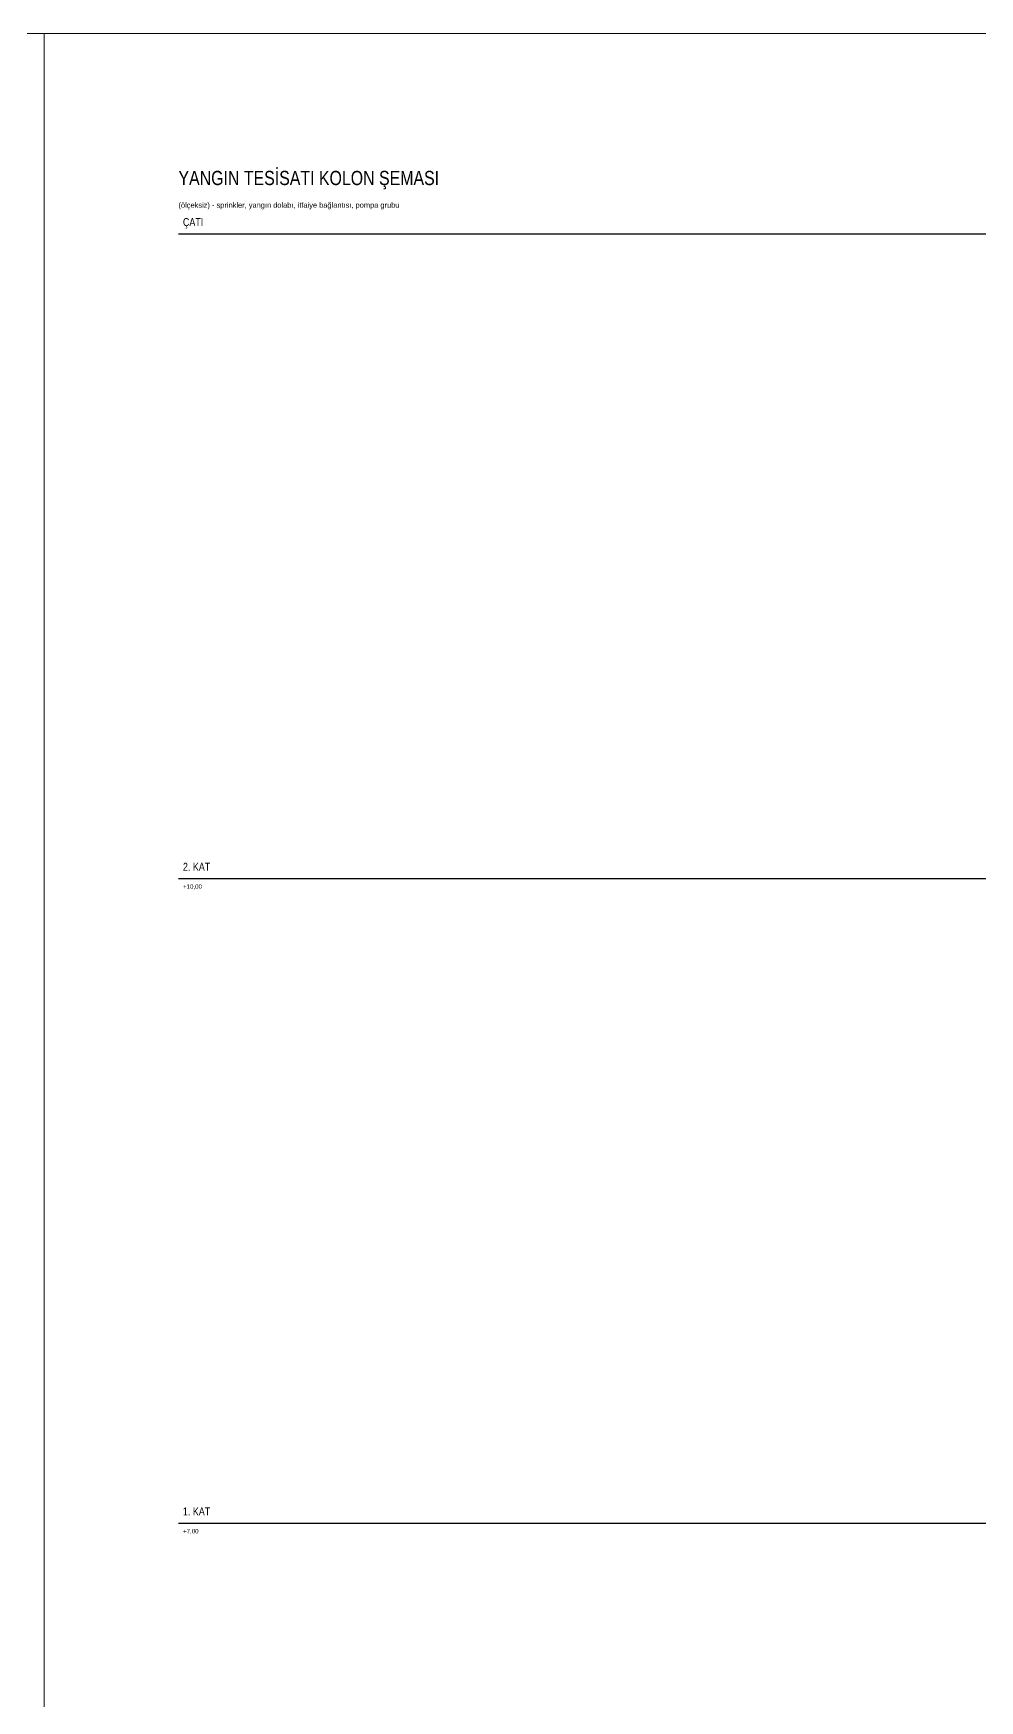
# Model space of a CAD drawing. Header units: centimetres. Extents: x 247996 to 276712, y -458149 to -450648.
# Drawn here: x 256474 to 258602, y -454399 to -450649 of the extents above; entities that cross this region are included whole.
import ezdxf
from ezdxf.enums import TextEntityAlignment as Align

# ---------------------------------------------------------------- set-up
doc = ezdxf.new("R2010")
doc.units = ezdxf.units.CM
doc.layers.add('ANTED', color=144, linetype='CONTINUOUS', lineweight=0)
doc.layers.add('MTY-YANGIN-SEMA', color=7, linetype='Continuous')
doc.styles.add('ROTAS', font='arial.ttf')

msp = doc.modelspace()

# ---------------------------------------------------------------- linework, layer by layer
at = {"layer": 'ANTED'}
for p, q in [((276712.4, -450649.1), (248038.8, -450649.1)), ((256497.9, -450649.1), (256497.9, -458149.1))]:
    msp.add_line(p, q, dxfattribs=at)
at = {"layer": 'MTY-YANGIN-SEMA'}
for points in [[(256800, -451100), (263900, -451100)], [(256800, -452550), (263900, -452550)], [(256800, -454000), (263900, -454000)]]:
    msp.add_lwpolyline(points, dxfattribs=at)

# ---------------------------------------------------------------- texts
at = {"layer": 'MTY-YANGIN-SEMA', "style": 'ROTAS', "width": 0.8}
for s, height, p in [('YANGIN TESİSATI KOLON ŞEMASI', 32, (256800, -451000)), ('(ölçeksiz) - sprinkler, yangın dolabı, itfaiye bağlantısı, pompa grubu', 12, (256800, -451045)), ('ÇATI', 18, (256810, -451088)), ('2. KAT', 18, (256810, -452538)), ('+10,00', 10, (256810, -452576)), ('1. KAT', 18, (256810, -453988)), ('+7,00', 10, (256810, -454026))]:
    msp.add_text(s, height=height, dxfattribs=at).set_placement(p, align=Align.BOTTOM_LEFT)

doc.saveas('drawing.dxf')
